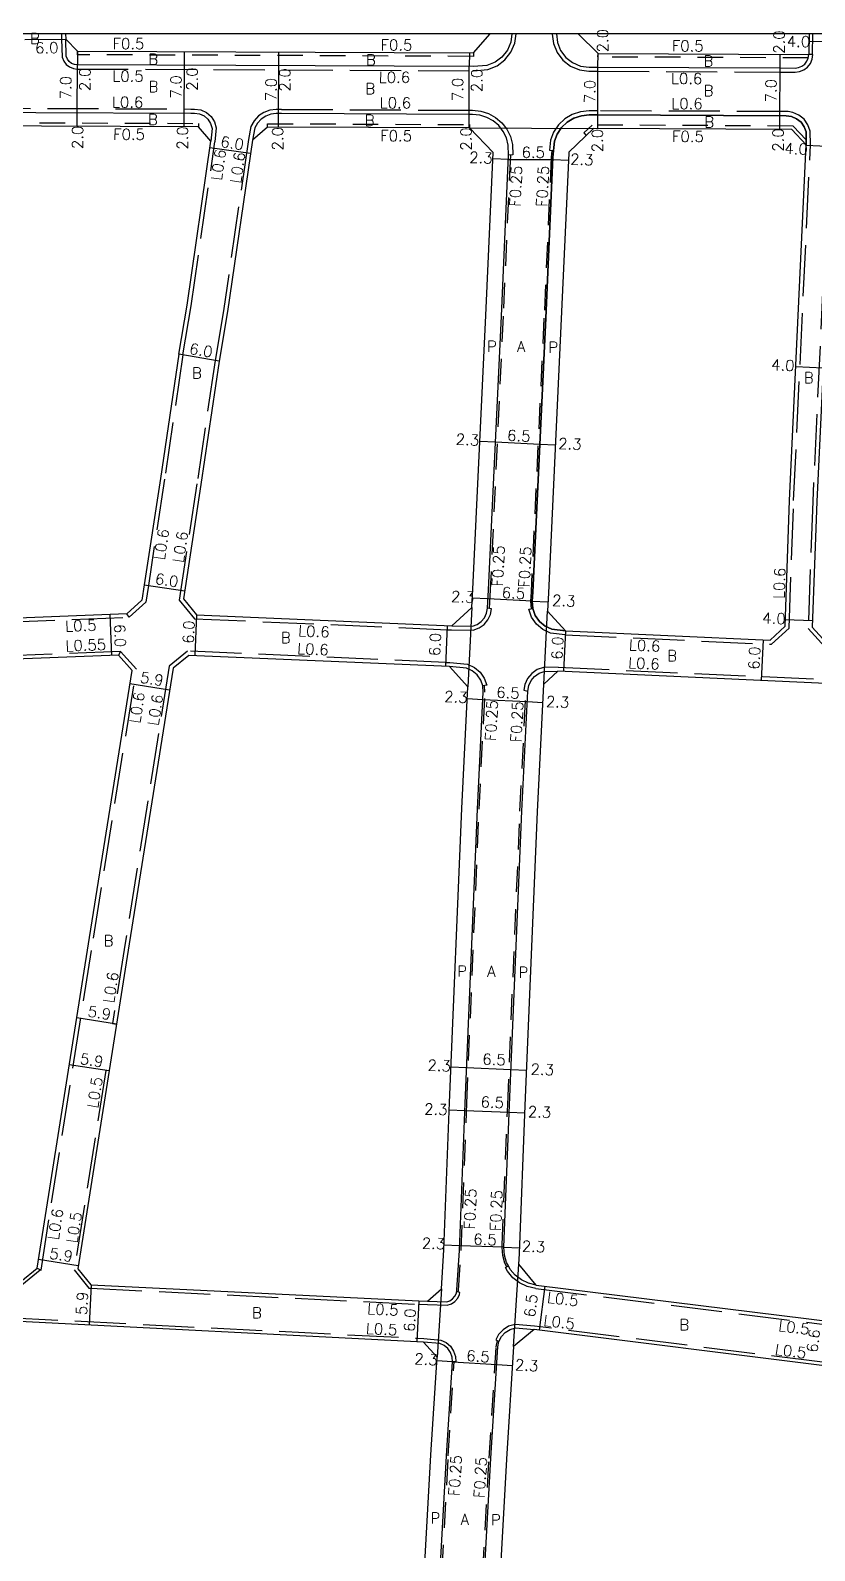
# Model space of a CAD drawing. Header units: metres. Extents: x -1600 to -800, y -109200 to -108599.
# Drawn here: x -1374.9 to -1260, y -108822.5 to -108599.5 of the extents above; entities that cross this region are included whole.
import ezdxf

# ---------------------------------------------------------------- set-up
doc = ezdxf.new("R2010")
doc.units = ezdxf.units.M
doc.header["$LTSCALE"] = 2.5
doc.linetypes.add('22320', pattern=[2.5, 1.5, -1])
doc.linetypes.add('22330', pattern=[4, 3, -1])
for name, color, linetype in [('2101000', 7, 'Continuous'), ('2213000', 3, 'Continuous'), ('2232000', 120, '22320'), ('2233000', 120, '22330'), ('9201100', 215, 'Continuous'), ('9201500', 222, 'Continuous'), ('9202100', 82, 'Continuous'), ('9202200', 82, 'Continuous'), ('9203500', 155, 'Continuous'), ('999', 7, 'Continuous')]:
    doc.layers.add(name, color=color, linetype=linetype)
doc.styles.add('Dm_Anotation', font='txt.shx', dxfattribs={"bigfont": 'pscdm.shx'})

msp = doc.modelspace()

# ---------------------------------------------------------------- linework, layer by layer
at = {"layer": '2101000'}
for points in [[(-1369.78, -108600), (-1369.77, -108600.76), (-1368.04, -108602.56), (-1309.98, -108602.81), (-1307.52, -108600)], [(-1294.64, -108600), (-1291.73, -108602.89), (-1260.83, -108603.03)], [(-1260.79, -108600), (-1260.83, -108603.03)], [(-1348.48, -108615.76), (-1350.31, -108613.64), (-1442.36, -108613.24)], [(-1313.18, -108686.83), (-1310.23, -108684.14), (-1310.09, -108681.45), (-1308.2, -108641.31), (-1307.12, -108617.41), (-1310.59, -108613.81), (-1340.2, -108613.68), (-1342.39, -108615.58)], [(-1353.2, -108647.01), (-1351.98, -108639.81), (-1348.48, -108615.76)], [(-1342.39, -108615.58), (-1346.06, -108640.74), (-1347.28, -108648.01)], [(-1261.19, -108616.26), (-1263.32, -108614.02), (-1292.41, -108613.89), (-1296.01, -108617.35), (-1296.02, -108617.5), (-1297.11, -108641.82), (-1299, -108681.99), (-1299.14, -108684.67), (-1296.52, -108687.56)], [(-1266.51, -108688.93), (-1264.31, -108686.9), (-1263.65, -108668.44), (-1261.19, -108616.26)], [(-1257.18, -108616.12), (-1259.65, -108668.61), (-1260.31, -108687.03)], [(-1353.2, -108647.01), (-1355.87, -108665.23), (-1358.25, -108680.81)], [(-1347.28, -108648.01), (-1349.94, -108666.12), (-1352.49, -108682.9), (-1350.59, -108685.22), (-1313.18, -108686.83)], [(-1358.25, -108680.81), (-1358.59, -108683.09), (-1360.83, -108685.09)], [(-1360.83, -108685.09), (-1398.87, -108686.58)], [(-1260.31, -108687.03), (-1258.23, -108689.31)], [(-1296.52, -108687.56), (-1266.51, -108688.93)], [(-1360.05, -108693.38), (-1362.04, -108691.14), (-1398.63, -108692.58)], [(-1313.5, -108692.82), (-1351.7, -108691.17), (-1354.02, -108693.07), (-1360.47, -108733.48), (-1368, -108781.18)], [(-1461.56, -108768.11), (-1459.89, -108771.19), (-1432.33, -108779.26), (-1426.24, -108780.26), (-1421.37, -108780.89), (-1414.89, -108781.32), (-1405.24, -108781.85), (-1378.17, -108782.9), (-1376.36, -108782.99), (-1373.95, -108781.04), (-1366.29, -108732.56), (-1360.05, -108693.38)], [(-1316.72, -108785.91), (-1314.7, -108784.11), (-1314.34, -108778.36), (-1313.52, -108756.76), (-1311.71, -108713.63), (-1310.81, -108695.78), (-1313.5, -108692.82)], [(-1303.26, -108778.94), (-1303.26, -108778.92), (-1302.42, -108757.21), (-1300.62, -108714.14), (-1299.68, -108695.4), (-1297.61, -108693.51)], [(-1254.07, -108695.49), (-1254.26, -108695.48), (-1258.34, -108695.31), (-1297.61, -108693.51)], [(-1317.33, -108791.89), (-1378.43, -108788.8), (-1405.52, -108787.75), (-1415.25, -108787.21), (-1421.95, -108786.76), (-1427.09, -108786.1), (-1433.65, -108785.02), (-1451.72, -108779.72)], [(-1300.8, -108783.54), (-1303.35, -108780.46), (-1303.26, -108778.94)], [(-1368, -108781.18), (-1366.11, -108783.51), (-1366.05, -108783.51), (-1318.01, -108785.85), (-1316.72, -108785.91)], [(-1300.8, -108783.54), (-1256.87, -108788.96), (-1254.93, -108787.38)], [(-1318.26, -108846.32), (-1318.06, -108840.46), (-1317.15, -108825.22), (-1316.23, -108808.43), (-1315.33, -108794.13), (-1317.33, -108791.89)], [(-1301.11, -108790.05), (-1304.11, -108792.54), (-1305.15, -108809.08), (-1306.06, -108825.86), (-1306.97, -108841.08), (-1307.32, -108846.32)], [(-1255.48, -108801.19), (-1255.34, -108797.57), (-1256.97, -108795.6), (-1258.9, -108795.36), (-1300.3, -108790.15), (-1301.11, -108790.05)]]:
    msp.add_lwpolyline(points, dxfattribs=at)
at = {"layer": '2213000'}
for points in [[(-1304.35, -108600), (-1304.52, -108601.21), (-1305.02, -108602.39), (-1305.81, -108603.4), (-1306.83, -108604.17), (-1308.01, -108604.66), (-1309.99, -108604.81), (-1368.05, -108604.56), (-1368.49, -108604.5), (-1368.9, -108604.33), (-1369.25, -108604.06), (-1369.52, -108603.71), (-1369.69, -108603.3), (-1369.77, -108600.76)], [(-1297.84, -108600), (-1297.69, -108601.26), (-1297.21, -108602.43), (-1296.45, -108603.45), (-1295.45, -108604.22), (-1294.28, -108604.72), (-1293.02, -108604.89), (-1292.5, -108604.89), (-1291.74, -108604.89), (-1265.08, -108605.01), (-1262.85, -108605.02), (-1262.33, -108604.95), (-1261.85, -108604.76), (-1261.43, -108604.44), (-1261.11, -108604.03), (-1260.9, -108603.55), (-1260.83, -108603.03)], [(-1442.35, -108611.24), (-1351.43, -108611.63)], [(-1351.43, -108611.63), (-1350.88, -108611.64), (-1350.15, -108611.75), (-1349.47, -108612.05), (-1348.92, -108612.54), (-1348.52, -108613.16), (-1348.31, -108613.87), (-1348.48, -108615.76)], [(-1313.18, -108686.83), (-1310.14, -108686.87), (-1309.45, -108686.62), (-1308.85, -108686.2), (-1308.37, -108685.64), (-1308.06, -108684.97), (-1307.93, -108684.25), (-1307.79, -108681.57), (-1305.9, -108641.41), (-1304.83, -108617.79), (-1304.88, -108616.31), (-1305.15, -108615.27), (-1305.62, -108614.31), (-1306.28, -108613.47), (-1307.09, -108612.77), (-1308.03, -108612.25), (-1309.05, -108611.93), (-1310.11, -108611.81), (-1310.63, -108611.81), (-1338.12, -108611.69), (-1338.9, -108611.69), (-1339.7, -108611.78), (-1340.45, -108612.06), (-1341.11, -108612.5), (-1341.65, -108613.09), (-1342.04, -108613.8), (-1342.39, -108615.58)], [(-1296.52, -108687.56), (-1298.52, -108687.32), (-1299.49, -108686.87), (-1300.31, -108686.18), (-1300.92, -108685.3), (-1301.28, -108684.29), (-1301.37, -108683.22), (-1301.3, -108681.88), (-1299.4, -108641.71), (-1298.35, -108618.08), (-1298.12, -108615.76), (-1297.7, -108614.7), (-1297.06, -108613.75), (-1296.24, -108612.96), (-1295.26, -108612.37), (-1294.17, -108612.01), (-1293.04, -108611.89), (-1291.77, -108611.89), (-1264.17, -108612.01), (-1263.36, -108612.13), (-1262.61, -108612.45), (-1261.97, -108612.96), (-1261.49, -108613.62), (-1261.21, -108614.39), (-1261.19, -108616.26)], [(-1316.72, -108785.91), (-1313.9, -108785.99), (-1313.44, -108785.83), (-1313.04, -108785.55), (-1312.72, -108785.18), (-1312.5, -108784.74), (-1312.41, -108784.26), (-1312.05, -108778.47), (-1311.22, -108756.85), (-1309.41, -108713.73), (-1308.55, -108696.58), (-1308.62, -108695.66), (-1308.93, -108694.79), (-1309.46, -108694.03), (-1310.16, -108693.44), (-1311, -108693.05), (-1313.5, -108692.82)], [(-1300.8, -108783.54), (-1301.93, -108783.27), (-1302.96, -108782.79), (-1303.86, -108782.1), (-1304.6, -108781.23), (-1304.86, -108780.73), (-1305.13, -108780.23), (-1305.45, -108779.14), (-1305.52, -108778), (-1304.72, -108757.11), (-1302.92, -108714.03), (-1302.03, -108696.4), (-1301.89, -108695.61), (-1301.54, -108694.88), (-1301.02, -108694.26), (-1300.36, -108693.8), (-1299.6, -108693.53), (-1297.61, -108693.51)], [(-1306.26, -108791.81), (-1305.89, -108791.08), (-1305.33, -108790.48), (-1304.63, -108790.04), (-1303.85, -108789.82), (-1301.11, -108790.05)], [(-1316.05, -108846.32), (-1315.76, -108840.59), (-1314.85, -108825.36), (-1313.93, -108808.57), (-1313.07, -108794.8), (-1313.12, -108794.1), (-1313.35, -108793.44), (-1313.74, -108792.86), (-1314.27, -108792.4), (-1314.9, -108792.1), (-1317.33, -108791.89)], [(-1309.54, -108846.32), (-1309.27, -108840.95), (-1308.36, -108825.73), (-1307.44, -108808.95), (-1306.42, -108792.61), (-1306.26, -108791.81)]]:
    msp.add_lwpolyline(points, dxfattribs=at)
at = {"layer": '2232000'}
for points in [[(-1298.09, -108600), (-1298.09, -108600.01)], [(-1309.98, -108602.81), (-1309.99, -108603.31), (-1368.04, -108603.06), (-1368.04, -108602.56)], [(-1260.9, -108603.53), (-1291.74, -108603.39), (-1291.73, -108602.89)], [(-1442.36, -108613.24), (-1442.36, -108612.74), (-1350.31, -108613.14), (-1350.31, -108613.64)], [(-1340.2, -108613.68), (-1340.19, -108613.18), (-1310.59, -108613.31), (-1310.59, -108613.81)], [(-1261.2, -108615.53), (-1263.11, -108613.52), (-1292.61, -108613.39), (-1293.8, -108614.54), (-1293.46, -108614.9)], [(-1304.58, -108617.78), (-1305.65, -108641.42), (-1307.54, -108681.58), (-1307.68, -108684.28)], [(-1298.5, -108617.11), (-1298.6, -108618.07), (-1299.65, -108641.7), (-1301.55, -108681.87), (-1301.62, -108683.21), (-1301.53, -108684.34)], [(-1312.21, -108784.56), (-1312.16, -108784.29), (-1311.8, -108778.49), (-1310.97, -108756.86), (-1309.16, -108713.74), (-1308.3, -108696.59), (-1308.38, -108695.6)], [(-1305.76, -108777.62), (-1304.97, -108757.1), (-1303.17, -108714.02), (-1302.28, -108696.35)], [(-1305.08, -108780.85), (-1305.37, -108780.32), (-1305.69, -108779.18), (-1305.77, -108778.01), (-1305.76, -108777.62)], [(-1309.79, -108846.32), (-1309.52, -108840.94), (-1308.61, -108825.71), (-1307.69, -108808.93), (-1306.67, -108792.6), (-1306.49, -108791.69)], [(-1315.8, -108846.32), (-1315.51, -108840.6), (-1314.6, -108825.37), (-1313.68, -108808.58), (-1312.82, -108794.8)]]:
    msp.add_lwpolyline(points, dxfattribs=at)
at = {"layer": '2233000'}
for points in [[(-1370.38, -108600), (-1370.37, -108600.77), (-1370.29, -108603.43), (-1370.04, -108604.02), (-1369.68, -108604.49), (-1369.2, -108604.86), (-1368.65, -108605.09), (-1368.09, -108605.16), (-1309.97, -108605.41), (-1307.87, -108605.25), (-1306.53, -108604.7), (-1305.38, -108603.83), (-1304.5, -108602.7), (-1303.94, -108601.37), (-1303.75, -108600)], [(-1297.84, -108600), (-1298.45, -108600.03), (-1298.28, -108601.41), (-1297.74, -108602.73), (-1296.88, -108603.87), (-1295.75, -108604.75), (-1294.44, -108605.3), (-1293.06, -108605.49), (-1292.5, -108605.49), (-1291.74, -108605.49), (-1265.08, -108605.61), (-1262.82, -108605.62), (-1262.18, -108605.54), (-1261.55, -108605.28), (-1261.01, -108604.87), (-1260.59, -108604.33), (-1260.32, -108603.71), (-1260.22, -108603.03), (-1260.83, -108603.03)], [(-1260.29, -108600), (-1260.33, -108603.03)], [(-1442.45, -108610.64), (-1351.43, -108611.03)], [(-1351.43, -108611.03), (-1350.87, -108611.04), (-1350.88, -108611.04), (-1349.97, -108611.16), (-1349.15, -108611.55), (-1348.46, -108612.14), (-1347.97, -108612.91), (-1347.71, -108613.81), (-1347.89, -108615.85)], [(-1338.12, -108611.09), (-1338.9, -108611.09), (-1339.84, -108611.19), (-1340.72, -108611.52), (-1341.51, -108612.05), (-1342.14, -108612.74), (-1342.61, -108613.59), (-1342.99, -108615.49)], [(-1338.12, -108611.09), (-1310.63, -108611.21)], [(-1310.63, -108611.21), (-1310.11, -108611.21), (-1310.11, -108611.21), (-1308.92, -108611.34), (-1307.79, -108611.7), (-1306.75, -108612.28), (-1305.84, -108613.05), (-1305.11, -108613.99), (-1304.58, -108615.06), (-1304.28, -108616.22), (-1304.23, -108617.77), (-1304.83, -108617.79)], [(-1291.77, -108611.29), (-1293.04, -108611.29), (-1294.3, -108611.42), (-1295.51, -108611.82), (-1296.6, -108612.48), (-1297.53, -108613.36), (-1298.24, -108614.42), (-1298.71, -108615.62), (-1298.85, -108617.07), (-1298.25, -108617.13)], [(-1266.29, -108689.54), (-1263.72, -108687.17), (-1263.05, -108668.46), (-1260.59, -108616.29), (-1260.61, -108614.28), (-1260.96, -108613.34), (-1261.53, -108612.54), (-1262.3, -108611.93), (-1263.19, -108611.54), (-1263.87, -108611.41), (-1291.77, -108611.29)], [(-1352.6, -108647.11), (-1351.39, -108639.9), (-1347.89, -108615.85)], [(-1342.99, -108615.49), (-1346.65, -108640.65), (-1347.87, -108647.92)], [(-1257.77, -108615.85), (-1260.25, -108668.58), (-1260.92, -108687.25)], [(-1352.6, -108647.11), (-1355.28, -108665.32), (-1357.65, -108680.9)], [(-1347.87, -108647.92), (-1350.53, -108666.03), (-1353.13, -108683.07), (-1350.88, -108685.8), (-1313.82, -108687.4), (-1313.19, -108687.43), (-1310.04, -108687.47), (-1309.17, -108687.15), (-1308.44, -108686.64), (-1307.86, -108685.96), (-1307.48, -108685.16), (-1307.33, -108684.32), (-1307.93, -108684.25)], [(-1357.65, -108680.9), (-1358.03, -108683.39), (-1360.47, -108685.57)], [(-1398.85, -108687.08), (-1360.47, -108685.57), (-1360.83, -108685.09)], [(-1296.55, -108688.16), (-1298.69, -108687.91), (-1299.82, -108687.38), (-1300.76, -108686.58), (-1301.46, -108685.57), (-1301.87, -108684.41), (-1301.28, -108684.29)], [(-1260.92, -108687.25), (-1258.5, -108689.9)], [(-1296.55, -108688.16), (-1266.29, -108689.54)], [(-1361.74, -108690.58), (-1398.65, -108692.03)], [(-1373.95, -108781.04), (-1373.39, -108781.36), (-1365.7, -108732.65), (-1359.41, -108693.2), (-1361.74, -108690.58), (-1362.04, -108691.14)], [(-1314.02, -108692.2), (-1351.9, -108690.56), (-1354.58, -108692.75)], [(-1354.58, -108692.75), (-1361.06, -108733.39), (-1362.92, -108745.17), (-1362.33, -108745.27)], [(-1314.02, -108692.2), (-1313.45, -108692.22), (-1310.84, -108692.46), (-1309.84, -108692.93), (-1309.01, -108693.63), (-1308.4, -108694.51), (-1308.03, -108695.53), (-1308.62, -108695.66)], [(-1297.58, -108692.91), (-1299.71, -108692.93), (-1300.63, -108693.26), (-1301.43, -108693.81), (-1302.05, -108694.55), (-1302.46, -108695.42), (-1302.62, -108696.29), (-1302.03, -108696.4)], [(-1297.58, -108692.91), (-1258.31, -108694.71), (-1253.79, -108694.9)], [(-1363.41, -108752.13), (-1363.91, -108752.06), (-1368.53, -108781.32), (-1366.36, -108784), (-1366.08, -108784.01), (-1318.03, -108786.35), (-1316.73, -108786.41), (-1313.83, -108786.49), (-1313.21, -108786.28), (-1312.7, -108785.93), (-1312.3, -108785.46), (-1312.02, -108784.9), (-1311.97, -108784.62), (-1312.46, -108784.5)], [(-1451.58, -108779.24), (-1433.54, -108784.53), (-1427.02, -108785.61), (-1421.9, -108786.26), (-1415.22, -108786.71), (-1405.49, -108787.25), (-1378.41, -108788.3), (-1318.28, -108791.34), (-1317.29, -108791.39), (-1314.77, -108791.61), (-1313.99, -108791.98), (-1313.36, -108792.52), (-1312.9, -108793.21), (-1312.62, -108794), (-1312.57, -108794.8), (-1313.07, -108794.8)], [(-1300.86, -108784.03), (-1302.1, -108783.75), (-1303.22, -108783.22), (-1304.21, -108782.46), (-1305.01, -108781.51), (-1305.31, -108780.97), (-1304.86, -108780.73)], [(-1376.19, -108783.5), (-1373.49, -108781.31)], [(-1300.86, -108784.03), (-1256.94, -108789.5), (-1256.87, -108788.96)], [(-1301.04, -108789.55), (-1303.9, -108789.31), (-1304.84, -108789.58), (-1305.65, -108790.09), (-1306.3, -108790.79), (-1306.7, -108791.58), (-1306.26, -108791.81)], [(-1254.98, -108801.21), (-1254.83, -108797.4), (-1256.72, -108795.13), (-1258.84, -108794.86), (-1301.04, -108789.55)]]:
    msp.add_lwpolyline(points, dxfattribs=at)
at = {"layer": '9201100'}
for points in [[(-1375.77, -108600.81), (-1369.77, -108600.76)], [(-1368.04, -108602.56), (-1368.05, -108604.56)], [(-1352.35, -108604.63), (-1352.35, -108602.63)], [(-1260.8, -108601.09), (-1256.8, -108601.14)], [(-1368.08, -108611.56), (-1368.05, -108604.56)], [(-1352.39, -108611.63), (-1352.35, -108604.63)], [(-1338.55, -108611.69), (-1338.52, -108604.69)], [(-1338.52, -108604.69), (-1338.51, -108602.69)], [(-1310.63, -108611.81), (-1310.6, -108604.81)], [(-1310.59, -108602.81), (-1310.6, -108604.81)], [(-1291.77, -108611.89), (-1291.74, -108604.89)], [(-1291.74, -108604.89), (-1291.73, -108602.89)], [(-1265.07, -108603.01), (-1265.08, -108605.01)], [(-1265.08, -108605.01), (-1265.11, -108612.01)], [(-1368.09, -108613.56), (-1368.08, -108611.56)], [(-1352.39, -108613.63), (-1352.39, -108611.63)], [(-1338.56, -108613.69), (-1338.55, -108611.69)], [(-1310.64, -108613.81), (-1310.63, -108611.81)], [(-1291.78, -108613.89), (-1291.77, -108611.89)], [(-1265.11, -108612.01), (-1265.11, -108614.01)], [(-1342.68, -108617.54), (-1348.62, -108616.71)], [(-1257.2, -108616.56), (-1261.19, -108616.37)], [(-1304.86, -108618.45), (-1307.16, -108618.35)], [(-1304.86, -108618.45), (-1298.36, -108618.44)], [(-1298.36, -108618.44), (-1296.06, -108618.55)], [(-1347.28, -108648.01), (-1353.2, -108647.01)], [(-1262.72, -108648.82), (-1258.73, -108649.01)], [(-1309.07, -108659.76), (-1306.77, -108659.87)], [(-1306.77, -108659.87), (-1300.28, -108660.18)], [(-1300.28, -108660.18), (-1297.98, -108660.29)], [(-1358.25, -108680.81), (-1352.31, -108681.72)], [(-1307.86, -108682.89), (-1310.16, -108682.78)], [(-1301.37, -108683.22), (-1307.86, -108682.89)], [(-1301.37, -108683.22), (-1299.07, -108683.33)], [(-1363, -108691.18), (-1363.24, -108685.18)], [(-1350.59, -108685.22), (-1350.85, -108691.21)], [(-1314.05, -108692.8), (-1313.79, -108686.8)], [(-1260.28, -108686.11), (-1264.27, -108685.96)], [(-1296.52, -108687.56), (-1296.79, -108693.55)], [(-1267.74, -108694.88), (-1267.46, -108688.89)], [(-1354.53, -108696.27), (-1360.36, -108695.34)], [(-1310.9, -108697.51), (-1308.6, -108697.62)], [(-1308.6, -108697.62), (-1302.11, -108697.95)], [(-1302.11, -108697.95), (-1299.81, -108698.07)], [(-1362.33, -108745.27), (-1368.15, -108744.35)], [(-1363.41, -108752.13), (-1369.24, -108751.21)], [(-1313.3, -108751.54), (-1311, -108751.63)], [(-1311, -108751.63), (-1304.5, -108751.91)], [(-1304.5, -108751.91), (-1302.21, -108752)], [(-1313.56, -108757.84), (-1311.26, -108757.93)], [(-1311.26, -108757.93), (-1304.76, -108758.18)], [(-1304.76, -108758.18), (-1302.47, -108758.26)], [(-1312.02, -108777.76), (-1314.32, -108777.67)], [(-1305.52, -108778), (-1312.02, -108777.76)], [(-1305.52, -108778), (-1303.23, -108778.09)], [(-1367.92, -108780.7), (-1373.75, -108779.78)], [(-1366.05, -108783.51), (-1366.35, -108789.41)], [(-1300.3, -108790.15), (-1299.5, -108783.7)], [(-1318.01, -108785.85), (-1318.31, -108791.84)], [(-1313.07, -108794.8), (-1315.36, -108794.65)], [(-1313.07, -108794.8), (-1306.58, -108795.2)], [(-1306.58, -108795.2), (-1304.29, -108795.35)]]:
    msp.add_lwpolyline(points, dxfattribs=at)
at = {"layer": '9202200'}
for points in [[(-1304.35, -108600), (-1304.52, -108601.21), (-1305.02, -108602.39), (-1305.81, -108603.4), (-1306.83, -108604.17), (-1308.01, -108604.66), (-1309.99, -108604.81), (-1368.05, -108604.56), (-1368.49, -108604.5), (-1368.9, -108604.33), (-1369.25, -108604.06), (-1369.52, -108603.71), (-1369.69, -108603.3), (-1369.77, -108600.76)], [(-1297.84, -108600), (-1297.69, -108601.26), (-1297.21, -108602.43), (-1296.45, -108603.45), (-1295.45, -108604.22), (-1294.28, -108604.72), (-1293.02, -108604.89), (-1292.5, -108604.89), (-1291.74, -108604.89), (-1265.08, -108605.01), (-1262.85, -108605.02), (-1262.33, -108604.95), (-1261.85, -108604.76), (-1261.43, -108604.44), (-1261.11, -108604.03), (-1260.9, -108603.55), (-1260.9, -108603.53), (-1260.83, -108603.03)], [(-1313.18, -108686.83), (-1310.14, -108686.87), (-1309.45, -108686.62), (-1308.85, -108686.2), (-1308.37, -108685.64), (-1308.06, -108684.97), (-1307.93, -108684.25), (-1307.79, -108681.57), (-1305.9, -108641.41), (-1304.83, -108617.79), (-1304.88, -108616.31), (-1305.15, -108615.27), (-1305.62, -108614.31), (-1306.28, -108613.47), (-1307.09, -108612.77), (-1308.03, -108612.25), (-1309.05, -108611.93), (-1310.11, -108611.81), (-1310.63, -108611.81), (-1338.12, -108611.69), (-1338.9, -108611.69), (-1339.7, -108611.78), (-1340.45, -108612.06), (-1341.11, -108612.5), (-1341.65, -108613.09), (-1342.04, -108613.8), (-1342.39, -108615.58)], [(-1310.59, -108613.81), (-1292.41, -108613.89)], [(-1261.19, -108616.26), (-1261.21, -108614.39), (-1261.49, -108613.62), (-1261.97, -108612.96), (-1262.61, -108612.45), (-1263.36, -108612.13), (-1264.17, -108612.01), (-1291.77, -108611.89), (-1293.04, -108611.89), (-1294.17, -108612.01), (-1295.26, -108612.37), (-1296.24, -108612.96), (-1297.06, -108613.75), (-1297.7, -108614.7), (-1298.12, -108615.76), (-1298.35, -108618.08), (-1299.4, -108641.71), (-1301.3, -108681.88), (-1301.37, -108683.22), (-1301.28, -108684.29), (-1300.92, -108685.3), (-1300.31, -108686.18), (-1299.49, -108686.87), (-1298.52, -108687.32), (-1296.52, -108687.56)], [(-1310.23, -108684.14), (-1310.81, -108695.78)], [(-1299.68, -108695.4), (-1299.14, -108684.67)], [(-1316.72, -108785.91), (-1313.9, -108785.99), (-1313.44, -108785.83), (-1313.04, -108785.55), (-1312.72, -108785.18), (-1312.5, -108784.74), (-1312.41, -108784.26), (-1312.05, -108778.47), (-1311.22, -108756.85), (-1309.41, -108713.73), (-1308.55, -108696.58), (-1308.62, -108695.66), (-1308.93, -108694.79), (-1309.46, -108694.03), (-1310.16, -108693.44), (-1311, -108693.05), (-1313.5, -108692.82)], [(-1300.8, -108783.54), (-1301.93, -108783.27), (-1302.96, -108782.79), (-1303.86, -108782.1), (-1304.6, -108781.23), (-1304.86, -108780.73), (-1305.13, -108780.23), (-1305.45, -108779.14), (-1305.52, -108778), (-1304.72, -108757.11), (-1302.92, -108714.03), (-1302.03, -108696.4), (-1301.89, -108695.61), (-1301.54, -108694.88), (-1301.02, -108694.26), (-1300.36, -108693.8), (-1299.6, -108693.53), (-1297.61, -108693.51)], [(-1304.11, -108792.54), (-1303.35, -108780.46)], [(-1314.7, -108784.11), (-1315.33, -108794.13)]]:
    msp.add_lwpolyline(points, dxfattribs=at)
at = {"layer": '999'}
msp.add_lwpolyline([(-1600, -109200), (-800, -109200), (-800, -108600), (-905.03, -108600), (-910.94, -108600), (-1600, -108600)], close=True, dxfattribs=at)

# ---------------------------------------------------------------- texts
at = {"layer": '9201500', "style": 'Dm_Anotation'}
for s, rotation, p in [('2.0', 89.752, (-1290.26, -108602.72)), ('2.0', 89.752, (-1264.39, -108602.93)), ('4.0', 359.2435, (-1264.06, -108601.91)), ('6.0', 0.4963, (-1374.25, -108602.86)), ('7.0', 89.752, (-1368.97, -108609.62)), ('2.0', 89.752, (-1366.17, -108608.4)), ('7.0', 89.752, (-1352.81, -108609.5)), ('2.0', 89.752, (-1350.44, -108608.36)), ('7.0', 89.752, (-1338.87, -108609.9)), ('2.0', 89.752, (-1336.85, -108608.47)), ('7.0', 89.752, (-1311.52, -108609.87)), ('2.0', 89.752, (-1308.71, -108608.56)), ('7.0', 89.752, (-1292.14, -108610.18)), ('7.0', 89.752, (-1265.58, -108610.06)), ('2.0', 89.752, (-1367.24, -108616.91)), ('2.0', 89.752, (-1351.86, -108616.99)), ('6.0', 351.7174, (-1347.17, -108616.57)), ('2.0', 89.752, (-1337.91, -108617.11)), ('2.0', 89.752, (-1310.29, -108617.14)), ('2.0', 89.752, (-1291.04, -108617.38)), ('2.0', 89.752, (-1264.54, -108617.29)), ('4.0', 357.2989, (-1264.44, -108617.58)), ('2.3', 357.4217, (-1310.64, -108618.89)), ('6.5', 0.08, (-1302.94, -108618.19)), ('2.3', 357.4338, (-1295.84, -108619.16)), ('6.0', 350.4507, (-1351.75, -108646.92)), ('4.0', 357.2989, (-1266.37, -108649.32)), ('6.5', 357.2968, (-1305.09, -108659.68)), ('2.3', 357.2968, (-1312.61, -108660.25)), ('2.3', 357.2968, (-1297.59, -108660.87)), ('6.0', 351.3364, (-1356.77, -108680.67)), ('2.3', 357.1208, (-1313.31, -108683.3)), ('6.5', 357.1208, (-1305.88, -108682.74)), ('2.3', 357.1208, (-1298.5, -108683.87)), ('4.0', 357.9615, (-1267.67, -108686.48)), ('6.0', 272.2473, (-1362.67, -108686.59)), ('6.0', 87.529, (-1351.02, -108689.5)), ('6.0', 87.529, (-1314.89, -108691.32)), ('6.0', 87.3814, (-1296.96, -108691.84)), ('6.0', 87.3814, (-1268.09, -108693.31)), ('5.9', 350.9416, (-1358.95, -108695.14)), ('6.5', 357.1208, (-1306.68, -108697.37)), ('2.3', 357.1208, (-1314.31, -108697.99)), ('2.3', 357.1208, (-1299.4, -108698.71)), ('5.9', 351.025, (-1366.64, -108744.13)), ('5.9', 351.025, (-1367.77, -108751.08)), ('6.5', 357.6018, (-1308.72, -108751.17)), ('2.3', 357.6018, (-1316.76, -108752.07)), ('2.3', 357.6018, (-1301.64, -108752.64)), ('6.5', 357.8043, (-1308.98, -108757.46)), ('2.3', 357.8043, (-1317.24, -108758.49)), ('2.3', 357.8043, (-1302.05, -108758.88)), ('2.3', 357.8043, (-1317.59, -108778.17)), ('6.5', 357.8043, (-1310.04, -108777.58)), ('5.9', 351.025, (-1372.25, -108779.63)), ('2.3', 357.8043, (-1302.93, -108778.62)), ('5.9', 87.1027, (-1366.67, -108787.97)), ('6.5', 82.9592, (-1300.99, -108788.36)), ('6.0', 87.1027, (-1318.61, -108790.44)), ('6.6', 82.9592, (-1259.58, -108793.52)), ('2.3', 356.4147, (-1318.7, -108795.12)), ('6.5', 356.4147, (-1311.08, -108794.67)), ('2.3', 356.4147, (-1303.95, -108795.99))]:
    msp.add_text(s, height=1.6, rotation=rotation, dxfattribs=at).set_placement(p)
at = {"layer": '9202100', "style": 'Dm_Anotation'}
for s, p in [('B', (-1374.99, -108601.49)), ('B', (-1357.65, -108604.51)), ('B', (-1325.74, -108604.61)), ('B', (-1276.27, -108604.79)), ('B', (-1357.62, -108608.54)), ('B', (-1325.85, -108608.85)), ('B', (-1276.24, -108609.13)), ('B', (-1357.71, -108613.37)), ('B', (-1325.93, -108613.49)), ('B', (-1276.14, -108613.73)), ('P', (-1307.99, -108646.65)), ('A', (-1303.62, -108646.66)), ('P', (-1299, -108646.78)), ('B', (-1351.26, -108650.56)), ('B', (-1261.55, -108651.25)), ('B', (-1338.22, -108689.38)), ('B', (-1281.58, -108692.03)), ('B', (-1364.21, -108733.83)), ('P', (-1312.37, -108738.29)), ('A', (-1307.98, -108738.3)), ('P', (-1303.39, -108738.47)), ('B', (-1342.47, -108788.41)), ('B', (-1279.79, -108790.16)), ('P', (-1316.29, -108818.52)), ('A', (-1311.87, -108818.69)), ('P', (-1307.43, -108818.78))]:
    msp.add_text(s, height=1.6, dxfattribs=at).set_placement(p)
at = {"layer": '9203500', "style": 'Dm_Anotation'}
for s, rotation, p in [('F0.5', 359.752, (-1362.9, -108602.23)), ('F0.5', 359.752, (-1323.61, -108602.43)), ('F0.5', 359.752, (-1280.91, -108602.56)), ('L0.5', 359.752, (-1362.94, -108606.99)), ('L0.6', 359.752, (-1323.87, -108607.17)), ('L0.6', 359.752, (-1281.04, -108607.35)), ('L0.6', 359.752, (-1362.99, -108610.82)), ('L0.6', 359.752, (-1323.73, -108610.92)), ('L0.6', 359.752, (-1280.98, -108611.04)), ('F0.5', 359.752, (-1362.82, -108615.53)), ('F0.5', 359.752, (-1323.66, -108615.74)), ('F0.5', 359.752, (-1280.88, -108615.84)), ('L0.6', 81.7174, (-1346.92, -108621.61)), ('L0.6', 81.7174, (-1344.1, -108622.02)), ('F0.25', 87.2968, (-1303.13, -108625.39)), ('F0.25', 87.2968, (-1299.19, -108625.42)), ('L0.6', 81.3364, (-1355.29, -108677.29)), ('L0.6', 81.3364, (-1352.51, -108677.65)), ('F0.25', 87.2968, (-1305.7, -108681.11)), ('F0.25', 87.2968, (-1301.78, -108681.26)), ('L0.6', 87.9615, (-1264.42, -108682.92)), ('L0.5', 2.2473, (-1369.81, -108687.7)), ('L0.6', 357.529, (-1335.71, -108688.35)), ('L0.55', 2.2473, (-1369.78, -108690.59)), ('L0.6', 357.529, (-1335.85, -108690.97)), ('L0.6', 357.3814, (-1287.22, -108690.43)), ('L0.6', 357.3814, (-1287.33, -108693.05)), ('L0.6', 81.025, (-1358.88, -108701.23)), ('L0.6', 80.9416, (-1356.19, -108701.57)), ('F0.25', 87.1208, (-1306.71, -108703.78)), ('F0.25', 87.1208, (-1302.98, -108703.98)), ('L0.6', 81.025, (-1362.72, -108742.28)), ('L0.5', 81.025, (-1365.06, -108757.69)), ('F0.25', 87.8043, (-1309.78, -108775.42)), ('F0.25', 87.8043, (-1305.97, -108775.65)), ('L0.6', 81.025, (-1370.83, -108777.01)), ('L0.5', 81.025, (-1368.1, -108777.48)), ('L0.5', 352.9592, (-1299.27, -108786.1)), ('L0.5', 357.2219, (-1325.58, -108787.8)), ('L0.5', 357.1027, (-1325.79, -108790.69)), ('L0.5', 352.8261, (-1299.79, -108789.49)), ('L0.5', 352.9042, (-1265.37, -108790.26)), ('L0.5', 352.8261, (-1265.86, -108793.74)), ('F0.25', 86.4147, (-1312.06, -108814.55)), ('F0.25', 86.4147, (-1308.38, -108814.82))]:
    msp.add_text(s, height=1.6, rotation=rotation, dxfattribs=at).set_placement(p)

doc.saveas('drawing.dxf')
